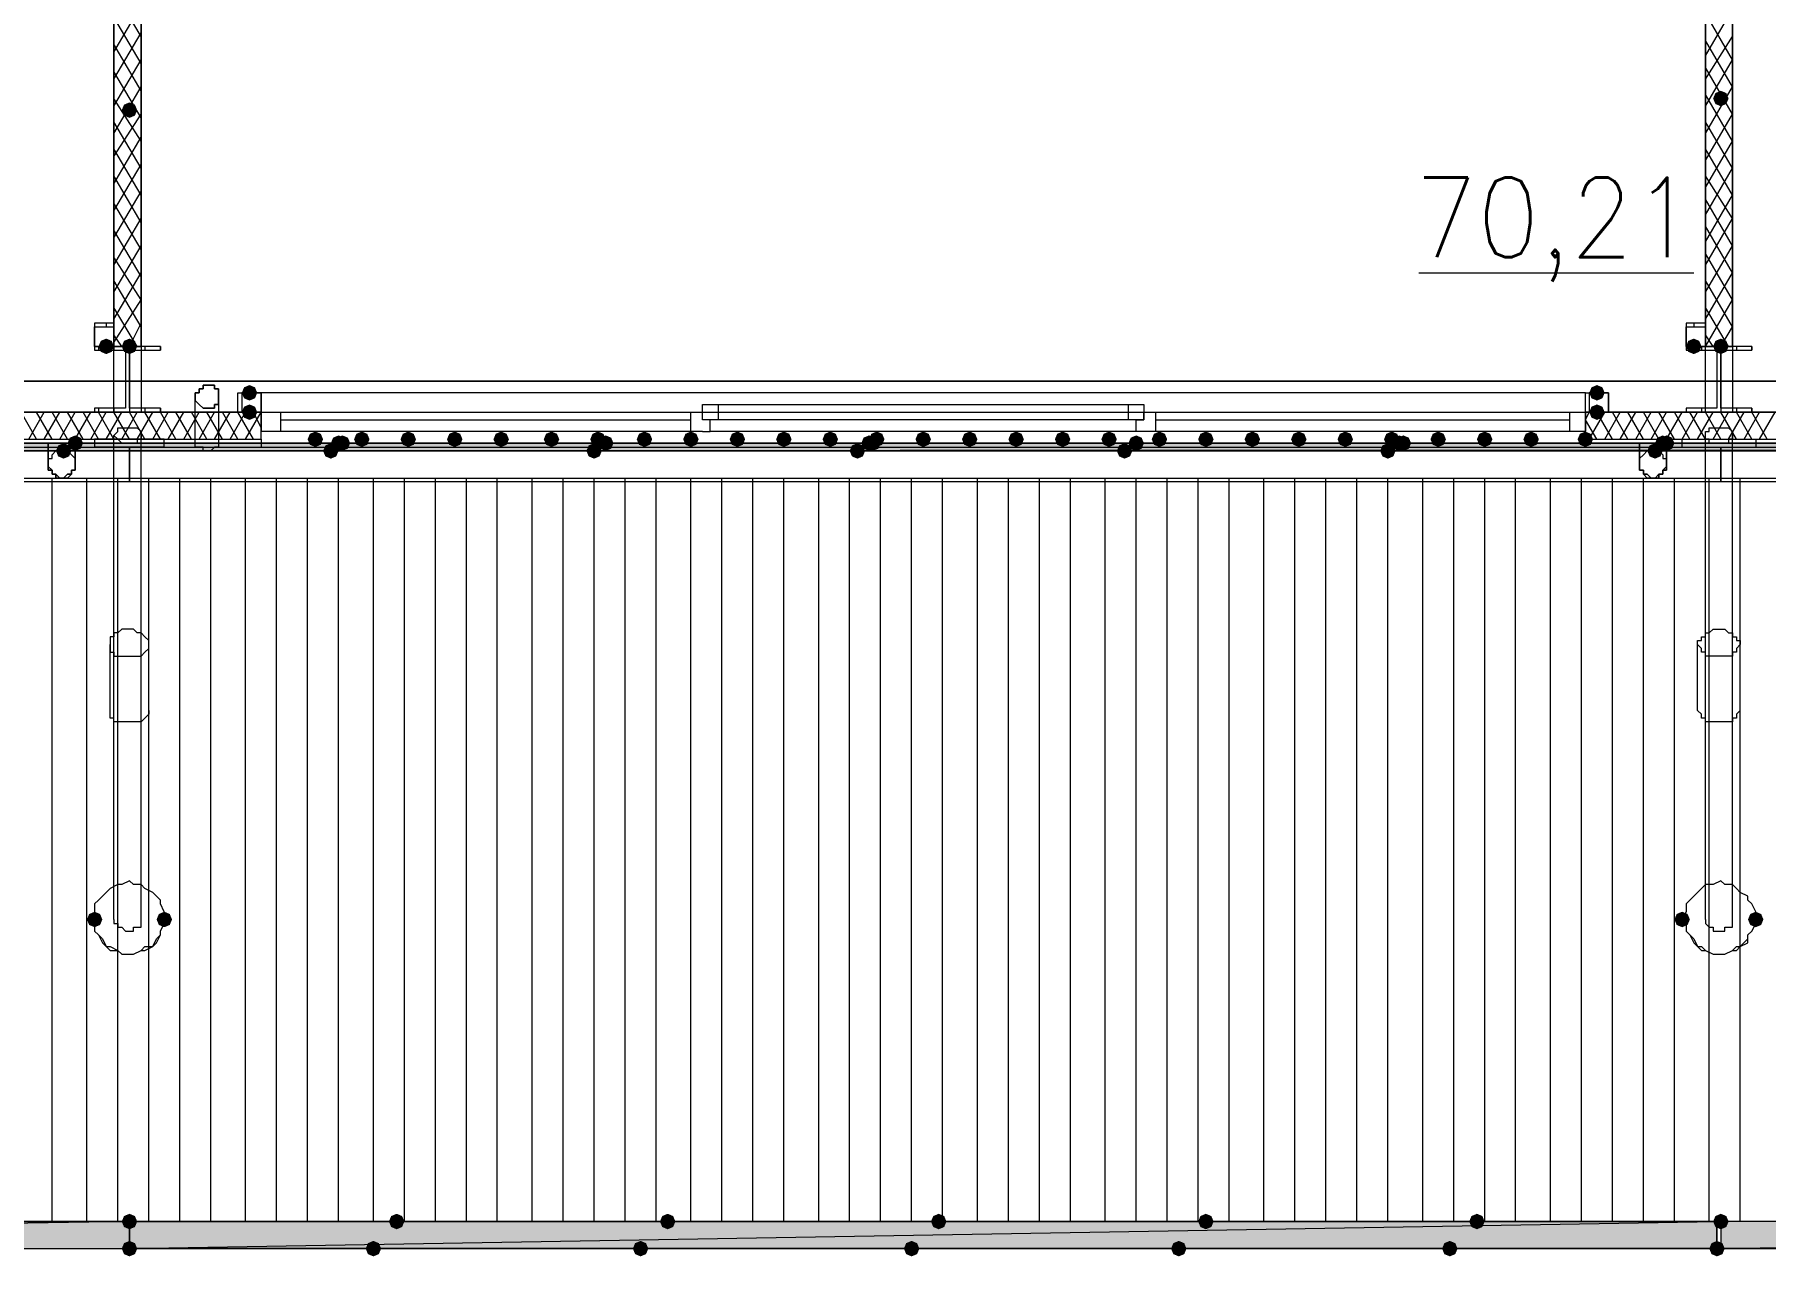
# Model space of a CAD drawing. Header units: millimetres. Extents: x 0 to 420, y 0 to 297.
# Drawn here: x 137.86 to 156.78, y 96.35 to 109.71 of the extents above; entities that cross this region are included whole.
import ezdxf

# ---------------------------------------------------------------- set-up
doc = ezdxf.new("R2010")
doc.units = ezdxf.units.MM
doc.styles.get("Standard").update_dxf_attribs({"font": 'STANDARD'})

msp = doc.modelspace()

# ---------------------------------------------------------------- hatches: boundary and pattern name
for color, points in [(7, [(156.379333, 109.008333), (156.354463, 108.948537), (156.294667, 108.923667), (156.234871, 108.948537), (156.21, 109.008333), (156.234871, 109.068129), (156.294667, 109.093), (156.354462, 109.068129)]), (7, [(138.980333, 108.881333), (138.955463, 108.821537), (138.895667, 108.796667), (138.835871, 108.821537), (138.811, 108.881333), (138.835871, 108.941129), (138.895667, 108.966), (138.955462, 108.941129)]), (7, [(138.726333, 106.299), (138.701462, 106.239204), (138.641667, 106.214333), (138.581871, 106.239204), (138.557, 106.299), (138.581871, 106.358796), (138.641667, 106.383667), (138.701462, 106.358796)]), (7, [(138.980333, 106.299), (138.955463, 106.239204), (138.895667, 106.214333), (138.835871, 106.239204), (138.811, 106.299), (138.835871, 106.358796), (138.895667, 106.383667), (138.955462, 106.358796)]), (7, [(156.083, 106.299), (156.058129, 106.239204), (155.998333, 106.214333), (155.938538, 106.239204), (155.913667, 106.299), (155.938537, 106.358796), (155.998333, 106.383667), (156.058129, 106.358796)]), (7, [(156.379333, 106.299), (156.354463, 106.239204), (156.294667, 106.214333), (156.234871, 106.239204), (156.21, 106.299), (156.234871, 106.358796), (156.294667, 106.383667), (156.354462, 106.358796)]), (7, [(140.292667, 105.791), (140.267796, 105.731204), (140.208, 105.706333), (140.148204, 105.731204), (140.123333, 105.791), (140.148204, 105.850796), (140.208, 105.875667), (140.267796, 105.850796)]), (7, [(155.024667, 105.791), (154.999796, 105.731204), (154.94, 105.706333), (154.880204, 105.731204), (154.855333, 105.791), (154.880204, 105.850796), (154.94, 105.875667), (154.999796, 105.850796)]), (7, [(140.292667, 105.579333), (140.267796, 105.519537), (140.208, 105.494667), (140.148204, 105.519537), (140.123333, 105.579333), (140.148204, 105.639129), (140.208, 105.664), (140.267796, 105.639129)]), (7, [(155.024667, 105.579333), (154.999796, 105.519537), (154.94, 105.494667), (154.880204, 105.519537), (154.855333, 105.579333), (154.880204, 105.639129), (154.94, 105.664), (154.999796, 105.639129)]), (254, [(138.260667, 105.156), (138.235796, 105.096204), (138.176, 105.071333), (138.116204, 105.096204), (138.091333, 105.156), (138.116204, 105.215796), (138.176, 105.240667), (138.235796, 105.215796)]), (254, [(138.387667, 105.240667), (138.362796, 105.180871), (138.303, 105.156), (138.243204, 105.180871), (138.218333, 105.240667), (138.243204, 105.300462), (138.303, 105.325333), (138.362796, 105.300463)]), (254, [(138.387667, 105.240667), (138.362796, 105.180871), (138.303, 105.156), (138.243204, 105.180871), (138.218333, 105.240667), (138.243204, 105.300462), (138.303, 105.325333), (138.362796, 105.300463)]), (254, [(138.387667, 105.240667), (138.362796, 105.180871), (138.303, 105.156), (138.243204, 105.180871), (138.218333, 105.240667), (138.243204, 105.300462), (138.303, 105.325333), (138.362796, 105.300463)]), (7, [(141.012333, 105.283), (140.987462, 105.223204), (140.927667, 105.198333), (140.867871, 105.223204), (140.843, 105.283), (140.867871, 105.342796), (140.927667, 105.367667), (140.987462, 105.342796)]), (254, [(141.181667, 105.156), (141.156796, 105.096204), (141.097, 105.071333), (141.037204, 105.096204), (141.012333, 105.156), (141.037204, 105.215796), (141.097, 105.240667), (141.156796, 105.215796)]), (254, [(141.266333, 105.240667), (141.241463, 105.180871), (141.181667, 105.156), (141.121871, 105.180871), (141.097, 105.240667), (141.121871, 105.300462), (141.181667, 105.325333), (141.241462, 105.300463)]), (254, [(141.308667, 105.240667), (141.283796, 105.180871), (141.224, 105.156), (141.164204, 105.180871), (141.139333, 105.240667), (141.164204, 105.300462), (141.224, 105.325333), (141.283796, 105.300463)]), (254, [(141.308667, 105.240667), (141.283796, 105.180871), (141.224, 105.156), (141.164204, 105.180871), (141.139333, 105.240667), (141.164204, 105.300462), (141.224, 105.325333), (141.283796, 105.300463)]), (7, [(141.520333, 105.283), (141.495463, 105.223204), (141.435667, 105.198333), (141.375871, 105.223204), (141.351, 105.283), (141.375871, 105.342796), (141.435667, 105.367667), (141.495462, 105.342796)]), (7, [(142.028333, 105.283), (142.003463, 105.223204), (141.943667, 105.198333), (141.883871, 105.223204), (141.859, 105.283), (141.883871, 105.342796), (141.943667, 105.367667), (142.003462, 105.342796)]), (7, [(142.536333, 105.283), (142.511462, 105.223204), (142.451667, 105.198333), (142.391871, 105.223204), (142.367, 105.283), (142.391871, 105.342796), (142.451667, 105.367667), (142.511462, 105.342796)]), (7, [(143.044333, 105.283), (143.019463, 105.223204), (142.959667, 105.198333), (142.899871, 105.223204), (142.875, 105.283), (142.899871, 105.342796), (142.959667, 105.367667), (143.019462, 105.342796)]), (7, [(143.594667, 105.283), (143.569796, 105.223204), (143.51, 105.198333), (143.450204, 105.223204), (143.425333, 105.283), (143.450204, 105.342796), (143.51, 105.367667), (143.569796, 105.342796)]), (254, [(144.060333, 105.156), (144.035463, 105.096204), (143.975667, 105.071333), (143.915871, 105.096204), (143.891, 105.156), (143.915871, 105.215796), (143.975667, 105.240667), (144.035462, 105.215796)]), (7, [(144.102667, 105.283), (144.077796, 105.223204), (144.018, 105.198333), (143.958204, 105.223204), (143.933333, 105.283), (143.958204, 105.342796), (144.018, 105.367667), (144.077796, 105.342796)]), (254, [(144.187333, 105.240667), (144.162463, 105.180871), (144.102667, 105.156), (144.042871, 105.180871), (144.018, 105.240667), (144.042871, 105.300462), (144.102667, 105.325333), (144.162462, 105.300463)]), (254, [(144.187333, 105.240667), (144.162463, 105.180871), (144.102667, 105.156), (144.042871, 105.180871), (144.018, 105.240667), (144.042871, 105.300462), (144.102667, 105.325333), (144.162462, 105.300463)]), (254, [(144.187333, 105.240667), (144.162463, 105.180871), (144.102667, 105.156), (144.042871, 105.180871), (144.018, 105.240667), (144.042871, 105.300462), (144.102667, 105.325333), (144.162462, 105.300463)]), (7, [(144.610667, 105.283), (144.585796, 105.223204), (144.526, 105.198333), (144.466204, 105.223204), (144.441333, 105.283), (144.466204, 105.342796), (144.526, 105.367667), (144.585796, 105.342796)]), (7, [(145.118667, 105.283), (145.093796, 105.223204), (145.034, 105.198333), (144.974204, 105.223204), (144.949333, 105.283), (144.974204, 105.342796), (145.034, 105.367667), (145.093796, 105.342796)]), (7, [(145.626667, 105.283), (145.601796, 105.223204), (145.542, 105.198333), (145.482204, 105.223204), (145.457333, 105.283), (145.482204, 105.342796), (145.542, 105.367667), (145.601796, 105.342796)]), (7, [(146.134667, 105.283), (146.109796, 105.223204), (146.05, 105.198333), (145.990204, 105.223204), (145.965333, 105.283), (145.990204, 105.342796), (146.05, 105.367667), (146.109796, 105.342796)]), (7, [(146.642667, 105.283), (146.617796, 105.223204), (146.558, 105.198333), (146.498204, 105.223204), (146.473333, 105.283), (146.498204, 105.342796), (146.558, 105.367667), (146.617796, 105.342796)]), (254, [(146.939, 105.156), (146.914129, 105.096204), (146.854333, 105.071333), (146.794537, 105.096204), (146.769667, 105.156), (146.794537, 105.215796), (146.854333, 105.240667), (146.914129, 105.215796)]), (254, [(147.066, 105.240667), (147.041129, 105.180871), (146.981333, 105.156), (146.921538, 105.180871), (146.896667, 105.240667), (146.921537, 105.300462), (146.981333, 105.325333), (147.041129, 105.300463)]), (254, [(147.108333, 105.240667), (147.083463, 105.180871), (147.023667, 105.156), (146.963871, 105.180871), (146.939, 105.240667), (146.963871, 105.300462), (147.023667, 105.325333), (147.083462, 105.300463)]), (254, [(147.108333, 105.240667), (147.083463, 105.180871), (147.023667, 105.156), (146.963871, 105.180871), (146.939, 105.240667), (146.963871, 105.300462), (147.023667, 105.325333), (147.083462, 105.300463)]), (7, [(147.150667, 105.283), (147.125796, 105.223204), (147.066, 105.198333), (147.006204, 105.223204), (146.981333, 105.283), (147.006204, 105.342796), (147.066, 105.367667), (147.125796, 105.342796)]), (7, [(147.658667, 105.283), (147.633796, 105.223204), (147.574, 105.198333), (147.514204, 105.223204), (147.489333, 105.283), (147.514204, 105.342796), (147.574, 105.367667), (147.633796, 105.342796)]), (7, [(148.166667, 105.283), (148.141796, 105.223204), (148.082, 105.198333), (148.022204, 105.223204), (147.997333, 105.283), (148.022204, 105.342796), (148.082, 105.367667), (148.141796, 105.342796)]), (7, [(148.674667, 105.283), (148.649796, 105.223204), (148.59, 105.198333), (148.530204, 105.223204), (148.505333, 105.283), (148.530204, 105.342796), (148.59, 105.367667), (148.649796, 105.342796)]), (7, [(149.182667, 105.283), (149.157796, 105.223204), (149.098, 105.198333), (149.038204, 105.223204), (149.013333, 105.283), (149.038204, 105.342796), (149.098, 105.367667), (149.157796, 105.342796)]), (7, [(149.690667, 105.283), (149.665796, 105.223204), (149.606, 105.198333), (149.546204, 105.223204), (149.521333, 105.283), (149.546204, 105.342796), (149.606, 105.367667), (149.665796, 105.342796)]), (254, [(149.86, 105.156), (149.835129, 105.096204), (149.775333, 105.071333), (149.715538, 105.096204), (149.690667, 105.156), (149.715537, 105.215796), (149.775333, 105.240667), (149.835129, 105.215796)]), (254, [(149.987, 105.240667), (149.962129, 105.180871), (149.902333, 105.156), (149.842538, 105.180871), (149.817667, 105.240667), (149.842537, 105.300462), (149.902333, 105.325333), (149.962129, 105.300463)]), (254, [(149.987, 105.240667), (149.962129, 105.180871), (149.902333, 105.156), (149.842538, 105.180871), (149.817667, 105.240667), (149.842537, 105.300462), (149.902333, 105.325333), (149.962129, 105.300463)]), (254, [(149.987, 105.240667), (149.962129, 105.180871), (149.902333, 105.156), (149.842538, 105.180871), (149.817667, 105.240667), (149.842537, 105.300462), (149.902333, 105.325333), (149.962129, 105.300463)]), (7, [(150.241, 105.283), (150.216129, 105.223204), (150.156333, 105.198333), (150.096538, 105.223204), (150.071667, 105.283), (150.096537, 105.342796), (150.156333, 105.367667), (150.216129, 105.342796)]), (7, [(150.749, 105.283), (150.724129, 105.223204), (150.664333, 105.198333), (150.604537, 105.223204), (150.579667, 105.283), (150.604537, 105.342796), (150.664333, 105.367667), (150.724129, 105.342796)]), (7, [(151.257, 105.283), (151.232129, 105.223204), (151.172333, 105.198333), (151.112538, 105.223204), (151.087667, 105.283), (151.112537, 105.342796), (151.172333, 105.367667), (151.232129, 105.342796)]), (7, [(151.765, 105.283), (151.740129, 105.223204), (151.680333, 105.198333), (151.620538, 105.223204), (151.595667, 105.283), (151.620537, 105.342796), (151.680333, 105.367667), (151.740129, 105.342796)]), (7, [(152.273, 105.283), (152.248129, 105.223204), (152.188333, 105.198333), (152.128537, 105.223204), (152.103667, 105.283), (152.128537, 105.342796), (152.188333, 105.367667), (152.248129, 105.342796)]), (254, [(152.738667, 105.156), (152.713796, 105.096204), (152.654, 105.071333), (152.594204, 105.096204), (152.569333, 105.156), (152.594204, 105.215796), (152.654, 105.240667), (152.713796, 105.215796)]), (7, [(152.781, 105.283), (152.756129, 105.223204), (152.696333, 105.198333), (152.636538, 105.223204), (152.611667, 105.283), (152.636537, 105.342796), (152.696333, 105.367667), (152.756129, 105.342796)]), (254, [(152.865667, 105.240667), (152.840796, 105.180871), (152.781, 105.156), (152.721204, 105.180871), (152.696333, 105.240667), (152.721204, 105.300462), (152.781, 105.325333), (152.840796, 105.300463)]), (254, [(152.865667, 105.240667), (152.840796, 105.180871), (152.781, 105.156), (152.721204, 105.180871), (152.696333, 105.240667), (152.721204, 105.300462), (152.781, 105.325333), (152.840796, 105.300463)]), (254, [(152.908, 105.240667), (152.883129, 105.180871), (152.823333, 105.156), (152.763537, 105.180871), (152.738667, 105.240667), (152.763537, 105.300462), (152.823333, 105.325333), (152.883129, 105.300463)]), (7, [(153.289, 105.283), (153.264129, 105.223204), (153.204333, 105.198333), (153.144538, 105.223204), (153.119667, 105.283), (153.144537, 105.342796), (153.204333, 105.367667), (153.264129, 105.342796)]), (7, [(153.797, 105.283), (153.772129, 105.223204), (153.712333, 105.198333), (153.652538, 105.223204), (153.627667, 105.283), (153.652537, 105.342796), (153.712333, 105.367667), (153.772129, 105.342796)]), (7, [(154.305, 105.283), (154.280129, 105.223204), (154.220333, 105.198333), (154.160538, 105.223204), (154.135667, 105.283), (154.160537, 105.342796), (154.220333, 105.367667), (154.280129, 105.342796)]), (7, [(154.897667, 105.283), (154.872796, 105.223204), (154.813, 105.198333), (154.753204, 105.223204), (154.728333, 105.283), (154.753204, 105.342796), (154.813, 105.367667), (154.872796, 105.342796)]), (254, [(155.659667, 105.156), (155.634796, 105.096204), (155.575, 105.071333), (155.515204, 105.096204), (155.490333, 105.156), (155.515204, 105.215796), (155.575, 105.240667), (155.634796, 105.215796)]), (254, [(155.744333, 105.240667), (155.719463, 105.180871), (155.659667, 105.156), (155.599871, 105.180871), (155.575, 105.240667), (155.599871, 105.300462), (155.659667, 105.325333), (155.719462, 105.300463)]), (254, [(155.786667, 105.240667), (155.761796, 105.180871), (155.702, 105.156), (155.642204, 105.180871), (155.617333, 105.240667), (155.642204, 105.300462), (155.702, 105.325333), (155.761796, 105.300463)]), (254, [(155.786667, 105.240667), (155.761796, 105.180871), (155.702, 105.156), (155.642204, 105.180871), (155.617333, 105.240667), (155.642204, 105.300462), (155.702, 105.325333), (155.761796, 105.300463)]), (7, [(138.599333, 100.033667), (138.574463, 99.973871), (138.514667, 99.949), (138.454871, 99.973871), (138.43, 100.033667), (138.454871, 100.093462), (138.514667, 100.118333), (138.574462, 100.093463)]), (7, [(139.361333, 100.033667), (139.336462, 99.973871), (139.276667, 99.949), (139.216871, 99.973871), (139.192, 100.033667), (139.216871, 100.093462), (139.276667, 100.118333), (139.336462, 100.093463)]), (7, [(155.956, 100.033667), (155.931129, 99.973871), (155.871333, 99.949), (155.811538, 99.973871), (155.786667, 100.033667), (155.811537, 100.093462), (155.871333, 100.118333), (155.931129, 100.093463)]), (7, [(156.760333, 100.033667), (156.735463, 99.973871), (156.675667, 99.949), (156.615871, 99.973871), (156.591, 100.033667), (156.615871, 100.093462), (156.675667, 100.118333), (156.735462, 100.093463)]), (254, [(138.980333, 96.731667), (138.955463, 96.671871), (138.895667, 96.647), (138.835871, 96.671871), (138.811, 96.731667), (138.835871, 96.791462), (138.895667, 96.816333), (138.955462, 96.791463)]), (254, [(141.901333, 96.731667), (141.876463, 96.671871), (141.816667, 96.647), (141.756871, 96.671871), (141.732, 96.731667), (141.756871, 96.791462), (141.816667, 96.816333), (141.876462, 96.791463)]), (254, [(144.864667, 96.731667), (144.839796, 96.671871), (144.78, 96.647), (144.720204, 96.671871), (144.695333, 96.731667), (144.720204, 96.791462), (144.78, 96.816333), (144.839796, 96.791463)]), (254, [(147.828, 96.731667), (147.803129, 96.671871), (147.743333, 96.647), (147.683538, 96.671871), (147.658667, 96.731667), (147.683537, 96.791462), (147.743333, 96.816333), (147.803129, 96.791463)]), (254, [(150.749, 96.731667), (150.724129, 96.671871), (150.664333, 96.647), (150.604537, 96.671871), (150.579667, 96.731667), (150.604537, 96.791462), (150.664333, 96.816333), (150.724129, 96.791463)]), (254, [(153.712333, 96.731667), (153.687462, 96.671871), (153.627667, 96.647), (153.567871, 96.671871), (153.543, 96.731667), (153.567871, 96.791462), (153.627667, 96.816333), (153.687462, 96.791463)]), (254, [(156.379333, 96.731667), (156.354463, 96.671871), (156.294667, 96.647), (156.234871, 96.671871), (156.21, 96.731667), (156.234871, 96.791462), (156.294667, 96.816333), (156.354462, 96.791463)]), (254, [(138.980333, 96.435333), (138.955463, 96.375538), (138.895667, 96.350667), (138.835871, 96.375538), (138.811, 96.435333), (138.835871, 96.495129), (138.895667, 96.52), (138.955462, 96.495129)]), (254, [(138.980333, 96.435333), (138.955463, 96.375538), (138.895667, 96.350667), (138.835871, 96.375538), (138.811, 96.435333), (138.835871, 96.495129), (138.895667, 96.52), (138.955462, 96.495129)]), (254, [(141.647333, 96.435333), (141.622463, 96.375538), (141.562667, 96.350667), (141.502871, 96.375538), (141.478, 96.435333), (141.502871, 96.495129), (141.562667, 96.52), (141.622462, 96.495129)]), (254, [(144.568333, 96.435333), (144.543463, 96.375538), (144.483667, 96.350667), (144.423871, 96.375538), (144.399, 96.435333), (144.423871, 96.495129), (144.483667, 96.52), (144.543462, 96.495129)]), (254, [(147.531667, 96.435333), (147.506796, 96.375538), (147.447, 96.350667), (147.387204, 96.375538), (147.362333, 96.435333), (147.387204, 96.495129), (147.447, 96.52), (147.506796, 96.495129)]), (254, [(150.452667, 96.435333), (150.427796, 96.375538), (150.368, 96.350667), (150.308204, 96.375538), (150.283333, 96.435333), (150.308204, 96.495129), (150.368, 96.52), (150.427796, 96.495129)]), (254, [(153.416, 96.435333), (153.391129, 96.375538), (153.331333, 96.350667), (153.271538, 96.375538), (153.246667, 96.435333), (153.271537, 96.495129), (153.331333, 96.52), (153.391129, 96.495129)]), (254, [(156.337, 96.435333), (156.312129, 96.375538), (156.252333, 96.350667), (156.192538, 96.375538), (156.167667, 96.435333), (156.192537, 96.495129), (156.252333, 96.52), (156.312129, 96.495129)])]:
    msp.add_hatch(color=color).paths.add_polyline_path(points, flags=0)
h = msp.add_hatch(color=7)
h.paths.add_polyline_path([(382.947333, 105.156), (120.904, 105.156), (382.947333, 105.240667)], flags=0)
h.paths.add_polyline_path([(120.904, 105.156), (382.947333, 105.240667), (120.904, 105.240667)], flags=0)
h = msp.add_hatch(color=7)
h.paths.add_polyline_path([(120.904, 96.731667), (138.895667, 96.731667), (120.904, 96.435333)], flags=0)
h.paths.add_polyline_path([(138.895667, 96.731667), (120.904, 96.435333), (138.895667, 96.435333)], flags=0)
h = msp.add_hatch(color=7)
h.paths.add_polyline_path([(156.252333, 96.435333), (138.895667, 96.435333), (156.252333, 96.731667)], flags=0)
h.paths.add_polyline_path([(138.895667, 96.435333), (156.252333, 96.731667), (138.895667, 96.731667)], flags=0)
h = msp.add_hatch(color=7)
h.paths.add_polyline_path([(173.651333, 96.435333), (156.294667, 96.435333), (173.651333, 96.731667)], flags=0)
h.paths.add_polyline_path([(156.294667, 96.435333), (173.651333, 96.731667), (156.294667, 96.731667)], flags=0)

# ---------------------------------------------------------------- linework, layer by layer
at = {"color": 7, "lineweight": 0}
for points in [[(394.335, 222.25), (260.265333, 222.25), (260.265333, 191.219667), (243.586, 191.219667), (243.586, 222.25), (109.516333, 222.25), (109.516333, 105.579333), (243.586, 105.579333), (243.586, 136.609667), (260.265333, 136.609667), (260.265333, 105.579333), (394.335, 105.579333)], [(243.586, 221.869), (243.586, 191.219667), (260.265333, 191.219667), (260.265333, 221.869), (393.954, 221.869), (393.954, 105.918), (260.265333, 105.918), (260.265333, 136.609667), (243.586, 136.609667), (243.586, 105.918), (109.897333, 105.918), (109.897333, 221.869)], [(138.726333, 122.978333), (138.726333, 106.299), (139.022667, 106.299), (139.022667, 122.978333)], [(156.125333, 122.978333), (156.125333, 106.299), (156.421667, 106.299), (156.421667, 122.978333)], [(138.726333, 106.553), (138.514667, 106.553), (138.514667, 106.299), (138.726333, 106.299)], [(156.125333, 106.553), (155.913667, 106.553), (155.913667, 106.299), (156.125333, 106.299)], [(138.726333, 106.510667), (138.726333, 106.299), (138.514667, 106.299), (138.514667, 106.510667)], [(156.125333, 106.510667), (156.125333, 106.299), (155.913667, 106.299), (155.913667, 106.510667)], [(139.234333, 106.299), (138.514667, 106.299), (138.514667, 106.256667), (138.853333, 106.256667), (138.853333, 105.621667), (138.514667, 105.621667), (138.514667, 105.579333), (139.234333, 105.579333), (139.234333, 105.621667), (138.895667, 105.621667), (138.895667, 106.256667), (139.234333, 106.256667)], [(156.633333, 106.299), (155.913667, 106.299), (155.913667, 106.256667), (156.252333, 106.256667), (156.252333, 105.621667), (155.913667, 105.621667), (155.913667, 105.579333), (156.633333, 105.579333), (156.633333, 105.621667), (156.294667, 105.621667), (156.294667, 106.256667), (156.633333, 106.256667)], [(139.869333, 105.748667), (139.869333, 105.791), (139.869333, 105.833333), (139.827, 105.833333), (139.827, 105.875667), (139.784667, 105.875667), (139.742333, 105.875667), (139.7, 105.875667), (139.7, 105.833333), (139.657667, 105.833333), (139.657667, 105.791), (139.615333, 105.791), (139.615333, 105.748667), (139.615333, 105.706333), (139.657667, 105.664), (139.7, 105.621667), (139.742333, 105.621667), (139.784667, 105.621667), (139.827, 105.621667), (139.827, 105.664), (139.869333, 105.664), (139.869333, 105.706333), (139.869333, 105.748667), (139.869333, 105.706333), (139.869333, 105.664), (139.827, 105.664), (139.827, 105.621667), (139.784667, 105.621667), (139.742333, 105.621667), (139.7, 105.621667), (139.657667, 105.664), (139.615333, 105.706333), (139.615333, 105.748667), (139.615333, 105.791), (139.657667, 105.791), (139.657667, 105.833333), (139.7, 105.833333), (139.7, 105.875667), (139.742333, 105.875667), (139.784667, 105.875667), (139.827, 105.875667), (139.827, 105.833333), (139.869333, 105.833333), (139.869333, 105.791)], [(139.615333, 105.748667), (139.615333, 105.791), (139.657667, 105.791), (139.657667, 105.833333), (139.7, 105.833333), (139.7, 105.875667), (139.742333, 105.875667), (139.784667, 105.875667), (139.827, 105.875667), (139.827, 105.833333), (139.869333, 105.833333), (139.869333, 105.791), (139.869333, 105.748667), (139.869333, 105.706333), (139.869333, 105.664), (139.827, 105.664), (139.827, 105.621667), (139.784667, 105.621667), (139.742333, 105.621667), (139.7, 105.621667), (139.657667, 105.664), (139.615333, 105.706333)], [(140.081, 105.791), (140.335, 105.791), (140.335, 105.579333), (140.081, 105.579333)], [(140.123333, 105.791), (140.123333, 105.579333), (140.335, 105.579333), (140.335, 105.791)], [(154.813, 105.791), (155.067, 105.791), (155.067, 105.579333), (154.813, 105.579333)], [(154.855333, 105.791), (154.855333, 105.579333), (155.067, 105.579333), (155.067, 105.791)], [(145.161, 105.664), (145.330333, 105.664), (145.330333, 105.494667), (145.161, 105.494667)], [(149.987, 105.494667), (149.817667, 105.494667), (149.817667, 105.664), (149.987, 105.664)], [(138.895667, 105.41), (138.938, 105.41), (138.980333, 105.41), (139.022667, 105.367667), (139.022667, 105.325333), (139.022667, 105.283), (138.980333, 105.283), (138.980333, 105.240667), (138.938, 105.240667), (138.895667, 105.240667), (138.853333, 105.240667), (138.811, 105.240667), (138.768667, 105.283), (138.726333, 105.325333), (138.768667, 105.367667), (138.768667, 105.41), (138.811, 105.41), (138.853333, 105.41)], [(140.335, 105.579333), (140.335, 105.367667)], [(154.813, 105.579333), (154.813, 105.367667)], [(156.294667, 105.41), (156.337, 105.41), (156.379333, 105.41), (156.421667, 105.367667), (156.421667, 105.325333), (156.421667, 105.283), (156.379333, 105.283), (156.379333, 105.240667), (156.337, 105.240667), (156.294667, 105.240667), (156.252333, 105.240667), (156.21, 105.240667), (156.167667, 105.240667), (156.167667, 105.283), (156.125333, 105.283), (156.125333, 105.325333), (156.125333, 105.367667), (156.167667, 105.367667), (156.167667, 105.41), (156.21, 105.41), (156.252333, 105.41)], [(382.947333, 105.156), (120.904, 105.156), (382.947333, 105.240667)], [(120.904, 105.156), (382.947333, 105.240667), (120.904, 105.240667)], [(138.43, 105.240667), (138.303, 105.240667), (138.303, 105.029), (138.303, 104.986667), (138.303, 104.944333), (138.260667, 104.944333), (138.260667, 104.902), (138.218333, 104.859667), (138.176, 104.859667), (138.133667, 104.859667), (138.091333, 104.859667), (138.091333, 104.902), (138.049, 104.902), (138.049, 104.944333), (138.006667, 104.944333), (138.006667, 104.986667), (138.006667, 105.029), (138.006667, 105.240667), (137.879667, 105.240667), (138.006667, 105.240667), (138.006667, 105.029), (138.006667, 104.986667), (138.049, 104.944333), (138.049, 104.902), (138.091333, 104.902), (138.133667, 104.859667), (138.176, 104.859667), (138.218333, 104.902), (138.260667, 104.902), (138.260667, 104.944333), (138.303, 104.944333), (138.303, 104.986667), (138.303, 105.029), (138.303, 105.240667), (138.43, 105.240667), (138.303, 105.240667), (138.303, 105.029), (138.303, 104.986667), (138.303, 104.944333), (138.260667, 104.944333), (138.260667, 104.902), (138.218333, 104.859667), (138.176, 104.859667), (138.133667, 104.859667), (138.091333, 104.859667), (138.091333, 104.902), (138.049, 104.902), (138.049, 104.944333), (138.006667, 104.944333), (138.006667, 104.986667), (138.006667, 105.029), (138.006667, 105.240667), (137.879667, 105.240667), (138.006667, 105.240667), (138.006667, 105.029), (138.006667, 104.986667), (138.049, 104.944333), (138.049, 104.902), (138.091333, 104.902), (138.133667, 104.859667), (138.176, 104.859667), (138.218333, 104.902), (138.260667, 104.902), (138.260667, 104.944333), (138.303, 104.944333), (138.303, 104.986667), (138.303, 105.029), (138.303, 105.240667), (138.43, 105.240667), (138.303, 105.240667), (138.303, 105.029), (138.303, 104.986667), (138.303, 104.944333), (138.260667, 104.944333), (138.260667, 104.902), (138.218333, 104.902), (138.176, 104.859667), (138.133667, 104.859667), (138.091333, 104.902), (138.049, 104.902), (138.049, 104.944333), (138.006667, 104.986667), (138.006667, 105.029), (138.006667, 105.240667), (137.879667, 105.240667), (138.006667, 105.240667), (138.006667, 105.029), (138.006667, 104.986667), (138.006667, 104.944333), (138.049, 104.944333), (138.049, 104.902), (138.091333, 104.902), (138.091333, 104.859667), (138.133667, 104.859667), (138.176, 104.859667), (138.218333, 104.859667), (138.260667, 104.902), (138.260667, 104.944333), (138.303, 104.944333), (138.303, 104.986667), (138.303, 105.029), (138.303, 105.240667)], [(138.43, 105.240667), (138.303, 105.240667), (138.303, 105.029), (138.303, 104.986667), (138.303, 104.944333), (138.260667, 104.944333), (138.260667, 104.902), (138.218333, 104.859667), (138.176, 104.859667), (138.133667, 104.859667), (138.091333, 104.859667), (138.091333, 104.902), (138.049, 104.902), (138.049, 104.944333), (138.006667, 104.944333), (138.006667, 104.986667), (138.006667, 105.029), (138.006667, 105.240667), (137.879667, 105.240667), (138.006667, 105.240667), (138.006667, 105.029), (138.006667, 104.986667), (138.049, 104.944333), (138.049, 104.902), (138.091333, 104.902), (138.133667, 104.859667), (138.176, 104.859667), (138.218333, 104.902), (138.260667, 104.902), (138.260667, 104.944333), (138.303, 104.944333), (138.303, 104.986667), (138.303, 105.029), (138.303, 105.240667), (138.43, 105.240667), (138.303, 105.240667), (138.303, 105.029), (138.303, 104.986667), (138.303, 104.944333), (138.260667, 104.944333), (138.260667, 104.902), (138.218333, 104.859667), (138.176, 104.859667), (138.133667, 104.859667), (138.091333, 104.859667), (138.091333, 104.902), (138.049, 104.902), (138.049, 104.944333), (138.006667, 104.944333), (138.006667, 104.986667), (138.006667, 105.029), (138.006667, 105.240667), (137.879667, 105.240667), (138.006667, 105.240667), (138.006667, 105.029), (138.006667, 104.986667), (138.049, 104.944333), (138.049, 104.902), (138.091333, 104.902), (138.133667, 104.859667), (138.176, 104.859667), (138.218333, 104.902), (138.260667, 104.902), (138.260667, 104.944333), (138.303, 104.944333), (138.303, 104.986667), (138.303, 105.029), (138.303, 105.240667), (138.43, 105.240667), (138.303, 105.240667), (138.303, 105.029), (138.303, 104.986667), (138.303, 104.944333), (138.260667, 104.944333), (138.260667, 104.902), (138.218333, 104.902), (138.176, 104.859667), (138.133667, 104.859667), (138.091333, 104.902), (138.049, 104.902), (138.049, 104.944333), (138.006667, 104.986667), (138.006667, 105.029), (138.006667, 105.240667), (137.879667, 105.240667), (138.006667, 105.240667), (138.006667, 105.029), (138.006667, 104.986667), (138.006667, 104.944333), (138.049, 104.944333), (138.049, 104.902), (138.091333, 104.902), (138.091333, 104.859667), (138.133667, 104.859667), (138.176, 104.859667), (138.218333, 104.859667), (138.260667, 104.902), (138.260667, 104.944333), (138.303, 104.944333), (138.303, 104.986667), (138.303, 105.029), (138.303, 105.240667)], [(155.829, 105.240667), (155.702, 105.240667), (155.702, 105.029), (155.702, 104.986667), (155.702, 104.944333), (155.659667, 104.944333), (155.659667, 104.902), (155.617333, 104.902), (155.617333, 104.859667), (155.575, 104.859667), (155.532667, 104.859667), (155.490333, 104.859667), (155.448, 104.902), (155.448, 104.944333), (155.405667, 104.944333), (155.405667, 104.986667), (155.405667, 105.029), (155.405667, 105.240667), (155.278667, 105.240667), (155.405667, 105.240667), (155.405667, 105.029), (155.405667, 104.986667), (155.405667, 104.944333), (155.448, 104.944333), (155.448, 104.902), (155.490333, 104.902), (155.532667, 104.859667), (155.575, 104.859667), (155.617333, 104.902), (155.659667, 104.902), (155.659667, 104.944333), (155.702, 104.986667), (155.702, 105.029), (155.702, 105.240667), (155.829, 105.240667), (155.702, 105.240667), (155.702, 105.029), (155.702, 104.986667), (155.702, 104.944333), (155.659667, 104.944333), (155.659667, 104.902), (155.617333, 104.902), (155.617333, 104.859667), (155.575, 104.859667), (155.532667, 104.859667), (155.490333, 104.859667), (155.448, 104.902), (155.448, 104.944333), (155.405667, 104.944333), (155.405667, 104.986667), (155.405667, 105.029), (155.405667, 105.240667), (155.278667, 105.240667), (155.405667, 105.240667), (155.405667, 105.029), (155.405667, 104.986667), (155.405667, 104.944333), (155.448, 104.944333), (155.448, 104.902), (155.490333, 104.902), (155.532667, 104.859667), (155.575, 104.859667), (155.617333, 104.902), (155.659667, 104.902), (155.659667, 104.944333), (155.702, 104.986667), (155.702, 105.029), (155.702, 105.240667), (155.829, 105.240667), (155.702, 105.240667), (155.702, 105.029), (155.702, 104.986667), (155.659667, 104.944333), (155.659667, 104.902), (155.617333, 104.902), (155.575, 104.859667), (155.532667, 104.859667), (155.490333, 104.902), (155.448, 104.902), (155.448, 104.944333), (155.405667, 104.944333), (155.405667, 104.986667), (155.405667, 105.029), (155.405667, 105.240667), (155.278667, 105.240667), (155.405667, 105.240667), (155.405667, 105.029), (155.405667, 104.986667), (155.405667, 104.944333), (155.448, 104.944333), (155.448, 104.902), (155.490333, 104.859667), (155.532667, 104.859667), (155.575, 104.859667), (155.617333, 104.859667), (155.617333, 104.902), (155.659667, 104.902), (155.659667, 104.944333), (155.702, 104.944333), (155.702, 104.986667), (155.702, 105.029), (155.702, 105.240667)], [(120.904, 105.198333), (138.895667, 105.198333), (138.895667, 104.817333), (120.904, 104.817333)], [(138.303, 105.029), (138.303, 104.986667), (138.303, 104.944333), (138.260667, 104.944333), (138.260667, 104.902), (138.218333, 104.902), (138.176, 104.859667), (138.133667, 104.859667), (138.091333, 104.902), (138.049, 104.902), (138.049, 104.944333), (138.006667, 104.986667), (138.006667, 105.029), (138.006667, 105.071333), (138.049, 105.071333), (138.049, 105.113667), (138.091333, 105.156), (138.133667, 105.156), (138.176, 105.156), (138.218333, 105.156), (138.260667, 105.113667), (138.303, 105.071333)], [(138.006667, 105.029), (138.006667, 105.071333), (138.049, 105.071333), (138.049, 105.113667), (138.091333, 105.156), (138.133667, 105.156), (138.176, 105.156), (138.218333, 105.156), (138.260667, 105.113667), (138.303, 105.071333), (138.303, 105.029), (138.303, 104.986667), (138.303, 104.944333), (138.260667, 104.944333), (138.260667, 104.902), (138.218333, 104.902), (138.176, 104.859667), (138.133667, 104.859667), (138.091333, 104.902), (138.049, 104.902), (138.049, 104.944333), (138.006667, 104.986667)], [(138.006667, 105.029), (138.006667, 105.071333), (138.049, 105.071333), (138.049, 105.113667), (138.091333, 105.156), (138.133667, 105.156), (138.176, 105.156), (138.218333, 105.156), (138.260667, 105.113667), (138.303, 105.071333), (138.303, 105.029), (138.303, 104.986667), (138.303, 104.944333), (138.260667, 104.944333), (138.260667, 104.902), (138.218333, 104.902), (138.176, 104.859667), (138.133667, 104.859667), (138.091333, 104.902), (138.049, 104.902), (138.049, 104.944333), (138.006667, 104.986667)], [(138.895667, 105.198333), (156.294667, 105.198333), (156.294667, 104.817333), (138.895667, 104.817333)], [(139.869333, 105.198333), (139.827, 105.198333), (139.784667, 105.156), (139.742333, 105.156), (139.7, 105.156), (139.7, 105.198333), (139.657667, 105.198333), (139.615333, 105.198333), (139.657667, 105.198333), (139.7, 105.198333), (139.742333, 105.198333), (139.784667, 105.198333), (139.827, 105.198333)], [(155.702, 105.029), (155.702, 104.986667), (155.659667, 104.944333), (155.659667, 104.902), (155.617333, 104.902), (155.575, 104.859667), (155.532667, 104.859667), (155.490333, 104.902), (155.448, 104.902), (155.448, 104.944333), (155.405667, 104.944333), (155.405667, 104.986667), (155.405667, 105.029), (155.405667, 105.071333), (155.448, 105.113667), (155.490333, 105.156), (155.532667, 105.156), (155.575, 105.156), (155.617333, 105.156), (155.659667, 105.113667), (155.659667, 105.071333), (155.702, 105.071333)], [(155.405667, 105.029), (155.405667, 105.071333), (155.448, 105.113667), (155.490333, 105.156), (155.532667, 105.156), (155.575, 105.156), (155.617333, 105.156), (155.659667, 105.113667), (155.659667, 105.071333), (155.702, 105.071333), (155.702, 105.029), (155.702, 104.986667), (155.659667, 104.944333), (155.659667, 104.902), (155.617333, 104.902), (155.575, 104.859667), (155.532667, 104.859667), (155.490333, 104.902), (155.448, 104.902), (155.448, 104.944333), (155.405667, 104.944333), (155.405667, 104.986667)], [(156.294667, 105.198333), (173.651333, 105.198333), (173.651333, 104.817333), (156.294667, 104.817333)], [(382.947333, 97.324333), (382.947333, 96.731667), (120.904, 96.731667), (120.904, 97.324333), (120.904, 104.309333), (120.904, 104.859667), (382.947333, 104.859667), (382.947333, 104.309333)], [(138.938, 103.208667), (138.895667, 103.208667), (138.853333, 103.208667), (138.811, 103.208667), (138.768667, 103.166333), (138.726333, 103.166333), (138.726333, 103.124), (138.684, 103.124), (138.684, 103.081667), (138.684, 103.039333), (138.684, 102.997), (138.684, 102.954667), (138.726333, 102.954667), (138.726333, 102.912333), (138.768667, 102.912333), (138.811, 102.912333), (138.853333, 102.912333), (138.895667, 102.912333), (138.938, 102.912333), (138.980333, 102.912333), (139.022667, 102.912333), (139.065, 102.954667), (139.107333, 102.997), (139.107333, 103.039333), (139.107333, 103.081667), (139.065, 103.124), (139.022667, 103.166333), (138.980333, 103.166333)], [(156.294667, 103.208667), (156.337, 103.208667), (156.379333, 103.166333), (156.421667, 103.166333), (156.421667, 103.124), (156.464, 103.124), (156.464, 103.081667), (156.506333, 103.081667), (156.506333, 103.039333), (156.464, 102.997), (156.464, 102.954667), (156.421667, 102.954667), (156.421667, 102.912333), (156.379333, 102.912333), (156.337, 102.912333), (156.294667, 102.912333), (156.252333, 102.912333), (156.21, 102.912333), (156.167667, 102.912333), (156.125333, 102.912333), (156.125333, 102.954667), (156.083, 102.954667), (156.083, 102.997), (156.040667, 103.039333), (156.040667, 103.081667), (156.083, 103.081667), (156.083, 103.124), (156.125333, 103.124), (156.125333, 103.166333), (156.167667, 103.166333), (156.21, 103.208667), (156.252333, 103.208667)], [(138.938, 100.414667), (138.895667, 100.457), (138.811, 100.414667), (138.768667, 100.414667), (138.684, 100.372333), (138.641667, 100.33), (138.599333, 100.287667), (138.557, 100.245333), (138.514667, 100.203), (138.514667, 100.118333), (138.514667, 100.033667), (138.514667, 99.991333), (138.514667, 99.906667), (138.557, 99.864333), (138.599333, 99.822), (138.641667, 99.737333), (138.684, 99.737333), (138.768667, 99.695), (138.811, 99.652667), (138.895667, 99.652667), (138.938, 99.652667), (139.022667, 99.695), (139.065, 99.737333), (139.149667, 99.737333), (139.192, 99.822), (139.234333, 99.864333), (139.234333, 99.906667), (139.276667, 99.991333), (139.276667, 100.033667), (139.276667, 100.118333), (139.234333, 100.203), (139.234333, 100.245333), (139.192, 100.287667), (139.149667, 100.33), (139.065, 100.372333), (139.022667, 100.414667)], [(156.337, 100.414667), (156.294667, 100.457), (156.21, 100.414667), (156.125333, 100.414667), (156.083, 100.372333), (156.040667, 100.33), (155.998333, 100.287667), (155.956, 100.245333), (155.913667, 100.203), (155.913667, 100.118333), (155.871333, 100.033667), (155.913667, 99.991333), (155.913667, 99.906667), (155.956, 99.864333), (155.998333, 99.822), (156.040667, 99.737333), (156.083, 99.737333), (156.125333, 99.695), (156.21, 99.652667), (156.294667, 99.652667), (156.337, 99.652667), (156.421667, 99.695), (156.464, 99.737333), (156.506333, 99.737333), (156.591, 99.822), (156.591, 99.864333), (156.633333, 99.906667), (156.675667, 99.991333), (156.675667, 100.033667), (156.675667, 100.118333), (156.633333, 100.203), (156.591, 100.245333), (156.591, 100.287667), (156.506333, 100.33), (156.464, 100.372333), (156.421667, 100.414667)], [(120.904, 96.731667), (138.895667, 96.731667), (120.904, 96.435333)], [(138.895667, 96.731667), (120.904, 96.435333), (138.895667, 96.435333)], [(156.252333, 96.435333), (138.895667, 96.435333), (156.252333, 96.731667)], [(138.895667, 96.435333), (156.252333, 96.731667), (138.895667, 96.731667)], [(173.651333, 96.435333), (156.294667, 96.435333), (173.651333, 96.731667)], [(156.294667, 96.435333), (173.651333, 96.731667), (156.294667, 96.731667)], [(173.651333, 96.731667), (156.294667, 96.731667), (156.294667, 96.435333), (173.651333, 96.435333)], [(146.473333, 96.435333), (148.717, 96.435333)]]:
    msp.add_lwpolyline(points, close=True, dxfattribs=at)
at = {"color": 254, "lineweight": 0}
msp.add_lwpolyline([(243.586, 221.869), (109.897333, 221.869), (109.897333, 105.918), (243.586, 105.918), (243.586, 136.609667), (260.265333, 136.609667), (260.265333, 105.918), (393.954, 105.918), (393.954, 221.869), (260.265333, 221.869), (260.265333, 191.219667), (243.586, 191.219667)], close=True, dxfattribs=at)
at = {"color": 43, "lineweight": 0}
for points in [[(109.516333, 140.081), (109.516333, 105.579333), (138.726333, 105.579333), (138.726333, 140.081)], [(139.022667, 140.081), (139.022667, 105.579333), (156.125333, 105.579333), (156.125333, 140.081)], [(173.524333, 140.081), (156.421667, 140.081), (156.421667, 105.579333), (173.524333, 105.579333)]]:
    msp.add_lwpolyline(points, close=True, dxfattribs=at)
at = {"color": 7, "lineweight": 0}
for points in [[(139.022667, 109.685667), (138.726333, 110.193667)], [(138.726333, 109.516333), (139.022667, 110.024333)], [(156.125333, 109.474), (156.421667, 109.982)], [(139.022667, 109.389333), (138.726333, 109.897333)], [(156.421667, 109.431667), (156.125333, 109.939667)], [(138.726333, 109.22), (139.022667, 109.728)], [(139.022667, 109.093), (138.726333, 109.601)], [(156.125333, 109.22), (156.421667, 109.685667)], [(156.421667, 109.135333), (156.125333, 109.643333)], [(138.726333, 108.923667), (139.022667, 109.431667)], [(156.125333, 108.923667), (156.421667, 109.431667)], [(139.022667, 108.796667), (138.726333, 109.304667)], [(156.421667, 108.839), (156.125333, 109.347)], [(138.726333, 108.627333), (139.022667, 109.135333)], [(139.022667, 108.542667), (138.726333, 109.008333)], [(156.125333, 108.627333), (156.421667, 109.135333)], [(156.421667, 108.542667), (156.125333, 109.050667)], [(138.726333, 108.373333), (139.022667, 108.839)], [(156.125333, 108.331), (156.421667, 108.839)], [(139.022667, 108.246333), (138.726333, 108.754333)], [(156.421667, 108.246333), (156.125333, 108.754333)], [(138.726333, 108.077), (139.022667, 108.585)], [(139.022667, 107.95), (138.726333, 108.458)], [(156.125333, 108.034667), (156.421667, 108.542667)], [(156.421667, 107.95), (156.125333, 108.458)], [(138.726333, 107.780667), (139.022667, 108.288667)], [(156.125333, 107.738333), (156.421667, 108.246333)], [(139.022667, 107.653667), (138.726333, 108.161667)], [(156.421667, 107.696), (156.125333, 108.161667)], [(138.726333, 107.484333), (139.022667, 107.992333)], [(139.022667, 107.357333), (138.726333, 107.865333)], [(156.125333, 107.442), (156.421667, 107.95)], [(156.421667, 107.399667), (156.125333, 107.907667)], [(138.726333, 107.188), (139.022667, 107.696)], [(156.125333, 107.188), (156.421667, 107.696)], [(139.022667, 107.061), (138.726333, 107.569)], [(156.421667, 107.103333), (156.125333, 107.611333)], [(138.726333, 106.891667), (139.022667, 107.399667)], [(156.125333, 106.891667), (156.421667, 107.399667)], [(156.421667, 106.807), (156.125333, 107.315)], [(139.022667, 106.807), (138.726333, 107.272667)], [(138.726333, 106.595333), (139.022667, 107.103333)], [(139.022667, 106.510667), (138.726333, 107.018667)], [(152.992667, 107.103333), (155.998333, 107.103333)], [(156.125333, 106.595333), (156.421667, 107.103333)], [(156.421667, 106.510667), (156.125333, 107.018667)], [(138.726333, 106.341333), (139.022667, 106.807)], [(156.125333, 106.299), (156.421667, 106.807)], [(138.641667, 106.553), (138.641667, 106.510667)], [(138.980333, 106.299), (138.726333, 106.722333)], [(138.895667, 106.299), (139.022667, 106.553)], [(155.998333, 106.553), (155.998333, 106.510667)], [(156.379333, 106.299), (156.125333, 106.722333)], [(138.811, 106.299), (138.726333, 106.426)], [(156.21, 106.299), (156.125333, 106.426)], [(156.294667, 106.299), (156.421667, 106.510667)], [(138.557, 106.299), (138.557, 106.256667)], [(138.726333, 106.299), (138.726333, 106.256667)], [(138.895667, 106.299), (138.895667, 105.579333)], [(139.065, 106.299), (139.065, 106.256667)], [(139.234333, 106.299), (139.234333, 106.256667)], [(155.913667, 106.299), (155.913667, 106.256667)], [(156.083, 106.299), (156.083, 106.256667)], [(156.294667, 106.299), (156.294667, 105.579333)], [(156.464, 106.299), (156.464, 106.256667)], [(156.633333, 106.299), (156.633333, 106.256667)], [(147.574, 105.791), (140.335, 105.791), (140.335, 105.706333)], [(147.574, 105.791), (140.335, 105.791), (140.335, 105.706333)], [(154.813, 105.706333), (154.813, 105.791), (147.574, 105.791)], [(154.813, 105.706333), (154.813, 105.791), (147.574, 105.791)], [(138.557, 105.621667), (138.557, 105.579333)], [(138.726333, 105.621667), (138.726333, 105.579333)], [(139.065, 105.621667), (139.065, 105.579333)], [(139.234333, 105.621667), (139.234333, 105.579333)], [(139.615333, 105.198333), (139.615333, 105.748667)], [(139.869333, 105.748667), (139.869333, 105.198333)], [(140.335, 105.706333), (140.335, 105.579333), (147.574, 105.579333)], [(140.335, 105.706333), (140.335, 105.579333), (147.574, 105.579333)], [(145.330333, 105.664), (149.817667, 105.664)], [(145.330333, 105.664), (149.817667, 105.664)], [(147.574, 105.579333), (154.813, 105.579333), (154.813, 105.706333)], [(147.574, 105.579333), (154.813, 105.579333), (154.813, 105.706333)], [(155.913667, 105.621667), (155.913667, 105.579333)], [(156.083, 105.621667), (156.083, 105.579333)], [(156.464, 105.621667), (156.464, 105.579333)], [(156.633333, 105.621667), (156.633333, 105.579333)], [(140.335, 105.579333), (137.414, 105.579333)], [(137.879667, 105.283), (137.710333, 105.579333)], [(137.795, 105.283), (137.964333, 105.579333)], [(138.049, 105.283), (137.879667, 105.579333)], [(137.964333, 105.283), (138.133667, 105.579333)], [(138.218333, 105.283), (138.049, 105.579333)], [(138.133667, 105.283), (138.303, 105.579333)], [(138.387667, 105.283), (138.218333, 105.579333)], [(138.303, 105.283), (138.472333, 105.579333)], [(138.557, 105.283), (138.387667, 105.579333)], [(138.472333, 105.283), (138.641667, 105.579333)], [(138.726333, 105.283), (138.557, 105.579333)], [(138.641667, 105.283), (138.811, 105.579333)], [(138.895667, 105.283), (138.726333, 105.579333)], [(138.811, 105.283), (138.980333, 105.579333)], [(139.065, 105.283), (138.895667, 105.579333)], [(138.980333, 105.283), (139.149667, 105.579333)], [(139.234333, 105.283), (139.065, 105.579333)], [(139.149667, 105.283), (139.319, 105.579333)], [(139.403667, 105.283), (139.234333, 105.579333)], [(139.319, 105.283), (139.488333, 105.579333)], [(139.573, 105.283), (139.403667, 105.579333)], [(139.488333, 105.283), (139.657667, 105.579333)], [(139.742333, 105.283), (139.573, 105.579333)], [(139.657667, 105.283), (139.827, 105.579333)], [(139.911667, 105.283), (139.742333, 105.579333)], [(139.827, 105.283), (139.996333, 105.579333)], [(140.081, 105.283), (139.911667, 105.579333)], [(139.996333, 105.283), (140.165667, 105.579333)], [(140.250333, 105.283), (140.081, 105.579333)], [(140.165667, 105.283), (140.335, 105.579333)], [(140.335, 105.41), (140.250333, 105.579333)], [(140.335, 105.283), (140.335, 105.367667), (140.335, 105.579333)], [(140.335, 105.579333), (154.813, 105.579333)], [(140.335, 105.579333), (140.546667, 105.579333), (140.546667, 105.367667), (140.335, 105.367667)], [(140.546667, 105.579333), (145.034, 105.579333)], [(140.546667, 105.494667), (145.034, 105.494667)], [(145.161, 105.367667), (145.034, 105.367667), (145.034, 105.579333), (145.161, 105.579333)], [(145.161, 105.367667), (145.245667, 105.367667), (145.245667, 105.494667), (145.161, 105.494667), (145.161, 105.579333)], [(145.330333, 105.579333), (149.817667, 105.579333)], [(149.817667, 105.494667), (145.330333, 105.494667)], [(150.029333, 105.367667), (149.902333, 105.367667), (149.902333, 105.494667), (149.987, 105.494667), (149.987, 105.579333), (150.029333, 105.579333)], [(150.029333, 105.579333), (150.114, 105.579333), (150.114, 105.367667), (150.029333, 105.367667)], [(150.114, 105.579333), (154.643667, 105.579333)], [(150.114, 105.494667), (154.643667, 105.494667)], [(154.813, 105.367667), (154.643667, 105.367667), (154.643667, 105.579333), (154.813, 105.579333)], [(154.813, 105.494667), (154.855333, 105.579333)], [(154.813, 105.283), (154.813, 105.367667), (154.813, 105.579333)], [(157.734, 105.579333), (154.813, 105.579333)], [(154.94, 105.283), (154.813, 105.494667)], [(154.855333, 105.283), (155.024667, 105.579333)], [(155.109333, 105.283), (154.94, 105.579333)], [(155.024667, 105.283), (155.194, 105.579333)], [(155.278667, 105.283), (155.109333, 105.579333)], [(155.194, 105.283), (155.363333, 105.579333)], [(155.448, 105.283), (155.278667, 105.579333)], [(155.363333, 105.283), (155.532667, 105.579333)], [(155.617333, 105.283), (155.448, 105.579333)], [(155.532667, 105.283), (155.702, 105.579333)], [(155.786667, 105.283), (155.617333, 105.579333)], [(155.702, 105.283), (155.871333, 105.579333)], [(155.956, 105.283), (155.786667, 105.579333)], [(155.871333, 105.283), (156.040667, 105.579333)], [(156.125333, 105.283), (155.956, 105.579333)], [(156.040667, 105.283), (156.21, 105.579333)], [(156.294667, 105.283), (156.125333, 105.579333)], [(156.21, 105.283), (156.379333, 105.579333)], [(156.464, 105.283), (156.294667, 105.579333)], [(156.379333, 105.283), (156.548667, 105.579333)], [(156.633333, 105.283), (156.464, 105.579333)], [(156.548667, 105.283), (156.718, 105.579333)], [(156.802667, 105.283), (156.633333, 105.579333)], [(156.718, 105.283), (156.887333, 105.579333)], [(383.243667, 105.240667), (120.904, 105.240667), (383.243667, 105.240667), (120.904, 105.240667)], [(382.947333, 105.240667), (120.904, 105.240667)], [(383.243667, 105.240667), (382.947333, 105.240667), (120.904, 105.240667)], [(383.243667, 105.240667), (120.904, 105.240667), (120.904, 105.156)], [(137.414, 105.283), (140.335, 105.283)], [(139.276667, 105.198333), (139.276667, 105.283), (139.234333, 105.283), (139.192, 105.283), (139.149667, 105.283), (139.065, 105.283), (139.022667, 105.283), (138.938, 105.283), (138.895667, 105.283), (138.811, 105.283), (138.768667, 105.283), (138.684, 105.283), (138.641667, 105.283), (138.599333, 105.283), (138.557, 105.283), (138.514667, 105.283), (138.514667, 105.198333)], [(138.726333, 100.033667), (138.726333, 105.325333)], [(139.022667, 100.033667), (139.022667, 105.325333)], [(140.335, 105.283), (140.335, 105.367667)], [(140.335, 105.283), (140.335, 105.325333)], [(140.335, 105.283), (140.335, 105.198333), (154.813, 105.198333), (154.813, 105.283)], [(145.034, 105.367667), (140.546667, 105.367667)], [(149.902333, 105.367667), (145.245667, 105.367667)], [(154.643667, 105.367667), (150.114, 105.367667)], [(154.813, 105.283), (154.813, 105.367667)], [(154.813, 105.283), (157.734, 105.283)], [(155.871333, 105.198333), (155.871333, 105.283), (155.913667, 105.283), (155.956, 105.283), (155.998333, 105.283), (156.040667, 105.283), (156.083, 105.283), (156.125333, 105.283), (156.21, 105.283), (156.294667, 105.283), (156.337, 105.283), (156.421667, 105.283), (156.464, 105.283), (156.506333, 105.283), (156.591, 105.283), (156.633333, 105.283), (156.675667, 105.283), (156.675667, 105.198333)], [(156.125333, 100.033667), (156.125333, 105.325333)], [(156.421667, 100.033667), (156.421667, 105.325333)], [(120.904, 105.156), (382.947333, 105.156)], [(139.276667, 105.198333), (139.234333, 105.198333), (139.192, 105.198333), (139.149667, 105.198333), (139.065, 105.198333), (139.022667, 105.198333), (138.938, 105.198333), (138.895667, 105.198333), (138.811, 105.198333), (138.768667, 105.198333), (138.684, 105.198333), (138.641667, 105.198333), (138.599333, 105.198333), (138.557, 105.198333), (138.514667, 105.198333)], [(155.871333, 105.198333), (155.913667, 105.198333), (155.956, 105.198333), (155.998333, 105.198333), (156.040667, 105.198333), (156.083, 105.198333), (156.125333, 105.198333), (156.21, 105.198333), (156.294667, 105.198333), (156.337, 105.198333), (156.421667, 105.198333), (156.464, 105.198333), (156.506333, 105.198333), (156.591, 105.198333), (156.633333, 105.198333), (156.675667, 105.198333)], [(138.684, 102.319667), (138.684, 103.039333)], [(139.107333, 102.319667), (139.107333, 103.039333)], [(156.040667, 102.319667), (156.040667, 103.039333)], [(156.506333, 102.319667), (156.506333, 103.039333)], [(139.107333, 102.319667), (139.107333, 102.277333), (139.065, 102.235), (139.022667, 102.192667), (138.980333, 102.192667), (138.938, 102.192667), (138.895667, 102.192667), (138.853333, 102.192667), (138.811, 102.192667), (138.768667, 102.192667), (138.726333, 102.192667), (138.726333, 102.235), (138.684, 102.235), (138.684, 102.277333), (138.684, 102.319667)], [(156.506333, 102.319667), (156.464, 102.277333), (156.464, 102.235), (156.421667, 102.235), (156.421667, 102.192667), (156.379333, 102.192667), (156.337, 102.192667), (156.294667, 102.192667), (156.252333, 102.192667), (156.21, 102.192667), (156.167667, 102.192667), (156.125333, 102.192667), (156.125333, 102.235), (156.083, 102.235), (156.083, 102.277333), (156.040667, 102.319667)], [(138.514667, 100.033667), (138.514667, 99.991333), (138.514667, 99.906667), (138.557, 99.864333), (138.599333, 99.779667), (138.641667, 99.737333), (138.684, 99.695), (138.768667, 99.695), (138.811, 99.652667), (138.895667, 99.652667), (138.938, 99.652667), (139.022667, 99.695), (139.065, 99.695), (139.149667, 99.737333), (139.192, 99.779667), (139.234333, 99.864333), (139.234333, 99.906667), (139.276667, 99.991333), (139.276667, 100.033667)], [(138.726333, 100.033667), (138.726333, 99.991333), (138.768667, 99.991333), (138.768667, 99.949), (138.811, 99.949), (138.853333, 99.906667), (138.895667, 99.906667), (138.938, 99.906667), (138.938, 99.949), (138.980333, 99.949), (139.022667, 99.949), (139.022667, 99.991333), (139.022667, 100.033667)], [(155.871333, 100.033667), (155.913667, 99.991333), (155.913667, 99.906667), (155.956, 99.864333), (155.998333, 99.779667), (156.040667, 99.737333), (156.083, 99.695), (156.125333, 99.695), (156.21, 99.652667), (156.294667, 99.652667), (156.337, 99.652667), (156.421667, 99.695), (156.464, 99.695), (156.506333, 99.737333), (156.591, 99.779667), (156.591, 99.864333), (156.633333, 99.906667), (156.675667, 99.991333), (156.675667, 100.033667)], [(156.125333, 100.033667), (156.125333, 99.991333), (156.167667, 99.949), (156.21, 99.949), (156.21, 99.906667), (156.252333, 99.906667), (156.294667, 99.906667), (156.337, 99.906667), (156.337, 99.949), (156.379333, 99.949), (156.421667, 99.949), (156.421667, 99.991333), (156.421667, 100.033667)], [(120.65, 96.435333), (138.895667, 96.435333), (138.895667, 96.731667), (156.252333, 96.731667)], [(138.895667, 96.731667), (120.904, 96.731667)], [(156.252333, 96.731667), (138.895667, 96.731667)], [(138.895667, 96.731667), (138.895667, 96.435333), (156.252333, 96.435333), (156.252333, 96.731667)], [(173.651333, 96.731667), (156.294667, 96.731667)], [(120.904, 96.435333), (138.895667, 96.435333)], [(148.717, 96.435333), (146.473333, 96.435333)]]:
    msp.add_lwpolyline(points, dxfattribs=at)
at = {"color": 253, "lineweight": 0}
for points in [[(138.049, 96.731667), (138.049, 104.859667)], [(138.43, 96.731667), (138.43, 104.859667)], [(138.768667, 96.731667), (138.768667, 104.859667)], [(139.107333, 96.731667), (139.107333, 104.859667)], [(139.446, 96.731667), (139.446, 104.859667)], [(139.784667, 96.731667), (139.784667, 104.859667)], [(140.165667, 96.731667), (140.165667, 104.859667)], [(140.504333, 96.731667), (140.504333, 104.859667)], [(140.843, 96.731667), (140.843, 104.859667)], [(141.181667, 96.731667), (141.181667, 104.859667)], [(141.562667, 96.731667), (141.562667, 104.859667)], [(141.901333, 96.731667), (141.901333, 104.859667)], [(142.24, 96.731667), (142.24, 104.859667)], [(142.578667, 96.731667), (142.578667, 104.859667)], [(142.917333, 96.731667), (142.917333, 104.859667)], [(143.298333, 96.731667), (143.298333, 104.859667)], [(143.637, 96.731667), (143.637, 104.859667)], [(143.975667, 96.731667), (143.975667, 104.859667)], [(144.314333, 96.731667), (144.314333, 104.859667)], [(144.653, 96.731667), (144.653, 104.859667)], [(145.034, 96.731667), (145.034, 104.859667)], [(145.372667, 96.731667), (145.372667, 104.859667)], [(145.711333, 96.731667), (145.711333, 104.859667)], [(146.05, 96.731667), (146.05, 104.859667)], [(146.431, 96.731667), (146.431, 104.859667)], [(146.769667, 96.731667), (146.769667, 104.859667)], [(147.108333, 96.731667), (147.108333, 104.859667)], [(147.447, 96.731667), (147.447, 104.859667)], [(147.785667, 96.731667), (147.785667, 104.859667)], [(148.166667, 96.731667), (148.166667, 104.859667)], [(148.505333, 96.731667), (148.505333, 104.859667)], [(148.844, 96.731667), (148.844, 104.859667)], [(149.182667, 96.731667), (149.182667, 104.859667)], [(149.563667, 96.731667), (149.563667, 104.859667)], [(149.902333, 96.731667), (149.902333, 104.859667)], [(150.241, 96.731667), (150.241, 104.859667)], [(150.579667, 96.731667), (150.579667, 104.859667)], [(150.918333, 96.731667), (150.918333, 104.859667)], [(151.299333, 96.731667), (151.299333, 104.859667)], [(151.638, 96.731667), (151.638, 104.859667)], [(151.976667, 96.731667), (151.976667, 104.859667)], [(152.315333, 96.731667), (152.315333, 104.859667)], [(152.654, 96.731667), (152.654, 104.859667)], [(153.035, 96.731667), (153.035, 104.859667)], [(153.373667, 96.731667), (153.373667, 104.859667)], [(153.712333, 96.731667), (153.712333, 104.859667)], [(154.051, 96.731667), (154.051, 104.859667)], [(154.432, 96.731667), (154.432, 104.859667)], [(154.770667, 96.731667), (154.770667, 104.859667)], [(155.109333, 96.731667), (155.109333, 104.859667)], [(155.448, 96.731667), (155.448, 104.859667)], [(155.786667, 96.731667), (155.786667, 104.859667)], [(156.167667, 96.731667), (156.167667, 104.859667)], [(156.506333, 96.731667), (156.506333, 104.859667)]]:
    msp.add_lwpolyline(points, dxfattribs=at)

# ---------------------------------------------------------------- texts
at = {"color": 7, "insert": (152.950337, 108.144692), "char_height": 0.872032, "width": 2.56764978, "attachment_point": 1}
msp.add_mtext('70,21', dxfattribs=at)

doc.saveas('drawing.dxf')
